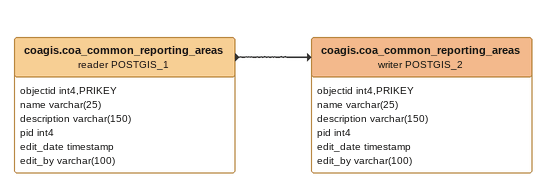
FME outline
coagis.coa_common_reporting_areas (reader POSTGIS_1)
    attributes: objectid int4,PRIKEY, name varchar(25), description varchar(150), pid int4, edit_date timestamp, edit_by varchar(100)
    -> coagis.coa_common_reporting_areas (writer POSTGIS_2)
coagis.coa_common_reporting_areas (writer POSTGIS_2)
    attributes: objectid int4,PRIKEY, name varchar(25), description varchar(150), pid int4, edit_date timestamp, edit_by varchar(100)
